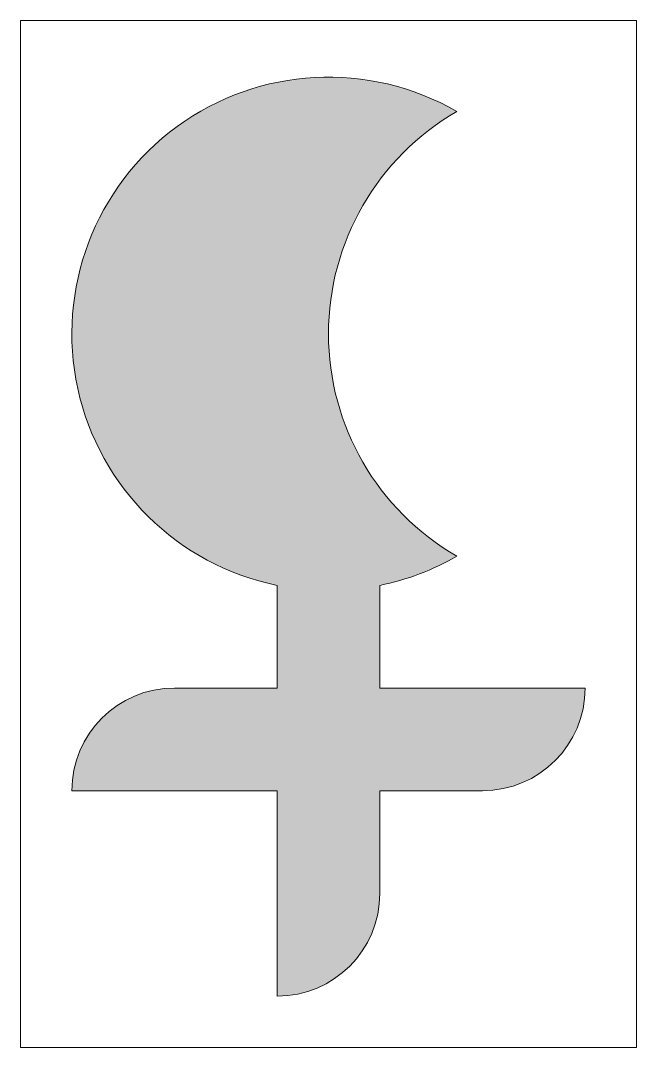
# Model space of a CAD drawing. Header units: millimetres. Extents: x -3 to 3, y -3 to 7.
import ezdxf

# ---------------------------------------------------------------- set-up
doc = ezdxf.new("R2010")
doc.units = ezdxf.units.MM
doc.layers.get('0').update_dxf_attribs({"linetype": 'CONTINUOUS', "lineweight": 0})

msp = doc.modelspace()

# ---------------------------------------------------------------- hatches: boundary and pattern name
h = msp.add_hatch(color=256)
edge = h.paths.add_edge_path(flags=0)
edge.add_arc((-0.5, -1.5), 1, 270, 360)
edge.add_line((0.5, -1.5), (0.5, -0.5))
edge.add_line((0.5, -0.5), (1.5, -0.5))
edge.add_arc((1.5, 0.5), 1, 270, 0)
edge.add_line((2.5, 0.5), (0.5, 0.5))
edge.add_line((0.5, 0.5), (0.5, 1.5))
edge.add_arc((0, 3.949), 2.5, 281.537, 300)
edge.add_arc((2.5, 3.949), 2.5, 120, 240, ccw=False)
edge.add_arc((0, 3.949), 2.5, 60, 258.463)
edge.add_line((-0.5, 1.5), (-0.5, 0.5))
edge.add_line((-0.5, 0.5), (-1.5, 0.5))
edge.add_arc((-1.5, -0.5), 1, 90, 180)
edge.add_line((-2.5, -0.5), (-0.5, -0.5))
edge.add_line((-0.5, -0.5), (-0.5, -2.5))
edge.add_line((-2.5, 0), (2.5, 0))

# ---------------------------------------------------------------- linework, layer by layer
for p, q in [((-3, 7), (3, 7)), ((-3, 7), (-3, -3)), ((3, 7), (3, -3)), ((-0.5, 0.5), (-0.5, 1.5)), ((0.5, 1.5), (0.5, 0.5)), ((-1.5, 0.5), (-0.5, 0.5)), ((0.5, 0.5), (2.5, 0.5)), ((-0.5, -0.5), (-2.5, -0.5)), ((-0.5, -2.5), (-0.5, -0.5)), ((1.5, -0.5), (0.5, -0.5)), ((0.5, -0.5), (0.5, -1.5)), ((-3, -3), (3, -3))]:
    msp.add_line(p, q)
for centre, radius, start, end in [((0, 3.949), 2.5, 60, 258.463), ((2.5, 3.949), 2.5, 120, 240), ((0, 3.949), 2.5, 281.537, 300), ((-1.5, -0.5), 1, 90, 180), ((1.5, 0.5), 1, 270, 0), ((-0.5, -1.5), 1, 270, 360)]:
    msp.add_arc(centre, radius, start, end)

doc.saveas('drawing.dxf')
